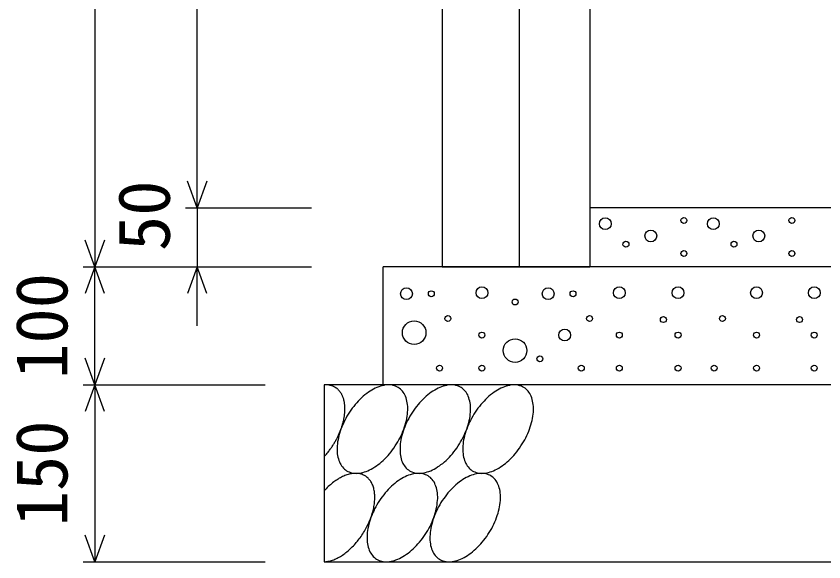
# Model space of a CAD drawing. Units: millimetres, scale not verified. Extents: x -16800 to 16800, y -5940 to 5940.
# Drawn here: x 3614 to 4298, y 2836 to 3298 of the extents above; entities that cross this region are included whole.
import ezdxf
from ezdxf.enums import TextEntityAlignment as Align

# ---------------------------------------------------------------- set-up
doc = ezdxf.new("R2010")
doc.units = ezdxf.units.MM
doc.header["$LTSCALE"] = 20
for name, color, linetype, lineweight in [('0-0_DIM', 7, 'Continuous', 25), ('0-2_HATCH', 6, 'Continuous', 25), ('0-5_OUTLINE', 3, 'Continuous', 25)]:
    doc.layers.add(name, color=color, linetype=linetype, lineweight=lineweight)
doc.styles.add('ＭＳ ゴシック', font='')
doc.styles.get('ＭＳ ゴシック').set_extended_font_data('MS Gothic')

msp = doc.modelspace()

# ---------------------------------------------------------------- linework, layer by layer
at = {"layer": '0-0_DIM'}
for p, q in [((3680.8, 3760.65), (3680.8, 3085.65)), ((3767.46, 3135.65), (3767.46, 3635.65)), ((3757.46, 3135.65), (3864.13, 3135.65)), ((3767.46, 3135.65), (3767.46, 3085.65)), ((3670.8, 3085.65), (3864.13, 3085.65)), ((3680.8, 2985.65), (3680.8, 3085.65)), ((3767.46, 3035.65), (3767.46, 3085.65)), ((3670.8, 2985.65), (3825, 2985.65)), ((3680.8, 2985.65), (3680.8, 2835.65)), ((3670.8, 2835.65), (3825, 2835.65))]:
    msp.add_line(p, q, dxfattribs=at)
for points in [[(3775.67, 3158.2), (3767.46, 3135.65), (3759.26, 3158.2)], [(3689.01, 3108.2), (3680.8, 3085.65), (3672.59, 3108.2)], [(3689.01, 3063.1), (3680.8, 3085.65), (3672.59, 3063.1)], [(3775.67, 3063.1), (3767.46, 3085.65), (3759.26, 3063.1)], [(3689.01, 3008.2), (3680.8, 2985.65), (3672.59, 3008.2)], [(3689.01, 2963.1), (3680.8, 2985.65), (3672.59, 2963.1)], [(3689.01, 2858.2), (3680.8, 2835.65), (3672.59, 2858.2)]]:
    msp.add_lwpolyline(points, dxfattribs=at)
at = {"layer": '0-2_HATCH'}
for points in [[(3880.1, 2985.19), (3879.6, 2985.29), (3879.2, 2985.39), (3878.8, 2985.49), (3878.3, 2985.49), (3877.8, 2985.59), (3877.4, 2985.59), (3876.9, 2985.59), (3876.4, 2985.59), (3876, 2985.59), (3875.5, 2985.59), (3875, 2985.59)], [(3891.6, 2972.99), (3891.5, 2973.49), (3891.3, 2973.99), (3891.2, 2974.49), (3891, 2974.89), (3890.8, 2975.39), (3890.6, 2975.89), (3890.5, 2976.29), (3890.3, 2976.69), (3890, 2977.19), (3889.8, 2977.59), (3889.6, 2977.99), (3889.4, 2978.39), (3889.1, 2978.79), (3888.9, 2979.19), (3888.6, 2979.49), (3888.3, 2979.89), (3888.1, 2980.29), (3887.8, 2980.59), (3887.5, 2980.89), (3887.2, 2981.19), (3886.9, 2981.59), (3886.6, 2981.89), (3886.2, 2982.09), (3885.9, 2982.39), (3885.6, 2982.69), (3885.2, 2982.89), (3884.9, 2983.19), (3884.5, 2983.39), (3884.1, 2983.59), (3883.7, 2983.79), (3883.4, 2983.99), (3883, 2984.19), (3882.6, 2984.39), (3882.2, 2984.59), (3881.8, 2984.69), (3881.4, 2984.89), (3880.9, 2984.99), (3880.5, 2985.09), (3880.1, 2985.19)], [(3937.7, 2983.39), (3936.6, 2983.99), (3935.5, 2984.49), (3934.4, 2984.89), (3933.3, 2985.19), (3932, 2985.49), (3930.8, 2985.59), (3929.5, 2985.59), (3928.2, 2985.59), (3926.8, 2985.49), (3925.4, 2985.19), (3924, 2984.89), (3922.6, 2984.49), (3921.2, 2983.99), (3919.7, 2983.39), (3918.3, 2982.79), (3916.8, 2981.99), (3915.3, 2981.19), (3913.9, 2980.29), (3912.4, 2979.29), (3911, 2978.29), (3909.5, 2977.09), (3908.1, 2975.89), (3906.7, 2974.69), (3905.3, 2973.29), (3903.9, 2971.89), (3902.6, 2970.49), (3901.3, 2968.99), (3900, 2967.39), (3898.8, 2965.79), (3897.6, 2964.19), (3896.5, 2962.49), (3895.4, 2960.79), (3894.3, 2958.99), (3893.4, 2957.19), (3892.4, 2955.49), (3891.5, 2953.59), (3890.7, 2951.79), (3889.9, 2949.99), (3889.2, 2948.09)], [(3945.1, 2971.89), (3944.7, 2973.29), (3944.3, 2974.69), (3943.8, 2975.89), (3943.3, 2977.09), (3942.7, 2978.29), (3942, 2979.29), (3941.2, 2980.29), (3940.4, 2981.19), (3939.6, 2981.99), (3938.6, 2982.79), (3937.7, 2983.39)], [(3990.9, 2983.39), (3989.8, 2983.99), (3988.8, 2984.49), (3987.6, 2984.89), (3986.5, 2985.19), (3985.2, 2985.49), (3984, 2985.59), (3982.7, 2985.59), (3981.4, 2985.59), (3980, 2985.49), (3978.7, 2985.19), (3977.3, 2984.89), (3975.8, 2984.49), (3974.4, 2983.99), (3972.9, 2983.39), (3971.5, 2982.79), (3970, 2981.99), (3968.6, 2981.19), (3967.1, 2980.29), (3965.6, 2979.29), (3964.2, 2978.29), (3962.7, 2977.09), (3961.3, 2975.89), (3959.9, 2974.69), (3958.5, 2973.29), (3957.1, 2971.89), (3955.8, 2970.49), (3954.5, 2968.99), (3953.3, 2967.39), (3952, 2965.79), (3950.8, 2964.19), (3949.7, 2962.49), (3948.6, 2960.79), (3947.6, 2958.99), (3946.6, 2957.19), (3945.6, 2955.49), (3944.7, 2953.59), (3943.9, 2951.79), (3943.2, 2949.99), (3942.4, 2948.09)], [(3998.3, 2971.89), (3997.9, 2973.29), (3997.5, 2974.69), (3997, 2975.89), (3996.5, 2977.09), (3995.9, 2978.29), (3995.2, 2979.29), (3994.4, 2980.29), (3993.6, 2981.19), (3992.8, 2981.99), (3991.8, 2982.79), (3990.9, 2983.39)], [(4044.1, 2983.39), (4043, 2983.99), (4042, 2984.49), (4040.8, 2984.89), (4039.7, 2985.19), (4038.5, 2985.49), (4037.2, 2985.59), (4035.9, 2985.59), (4034.6, 2985.59), (4033.2, 2985.49), (4031.9, 2985.19), (4030.5, 2984.89), (4029, 2984.49), (4027.6, 2983.99), (4026.2, 2983.39), (4024.7, 2982.79), (4023.2, 2981.99), (4021.8, 2981.19), (4020.3, 2980.29), (4018.8, 2979.29), (4017.4, 2978.29), (4015.9, 2977.09), (4014.5, 2975.89), (4013.1, 2974.69), (4011.7, 2973.29), (4010.4, 2971.89), (4009, 2970.49), (4007.7, 2968.99), (4006.5, 2967.39), (4005.2, 2965.79), (4004, 2964.19), (4002.9, 2962.49), (4001.8, 2960.79), (4000.8, 2958.99), (3999.8, 2957.19), (3998.8, 2955.49), (3997.9, 2953.59), (3997.1, 2951.79), (3996.4, 2949.99), (3995.7, 2948.09)], [(4051.5, 2971.89), (4051.1, 2973.29), (4050.7, 2974.69), (4050.2, 2975.89), (4049.7, 2977.09), (4049.1, 2978.29), (4048.4, 2979.29), (4047.6, 2980.29), (4046.8, 2981.19), (4046, 2981.99), (4045.1, 2982.79), (4044.1, 2983.39)], [(3889.6, 2949.09), (3889.8, 2949.79), (3890, 2950.49), (3890.3, 2951.19), (3890.5, 2951.79), (3890.6, 2952.49), (3890.8, 2953.19), (3891, 2953.79), (3891.2, 2954.49), (3891.3, 2955.09), (3891.5, 2955.79), (3891.6, 2956.49), (3891.7, 2957.09), (3891.9, 2957.79), (3892, 2958.39), (3892.1, 2958.99), (3892.1, 2959.69), (3892.2, 2960.29), (3892.3, 2960.99), (3892.4, 2961.59), (3892.4, 2962.19), (3892.5, 2962.79), (3892.5, 2963.39), (3892.5, 2963.99), (3892.5, 2964.69), (3892.5, 2965.29), (3892.5, 2965.79), (3892.5, 2966.39), (3892.5, 2966.99), (3892.5, 2967.59), (3892.4, 2968.19), (3892.4, 2968.69), (3892.3, 2969.29), (3892.2, 2969.79), (3892.1, 2970.39), (3892.1, 2970.89), (3892, 2971.39), (3891.9, 2971.99), (3891.7, 2972.49), (3891.6, 2972.99)], [(3912, 2912.79), (3913.4, 2913.49), (3914.9, 2914.19), (3916.3, 2915.09), (3917.8, 2915.99), (3919.3, 2916.99), (3920.7, 2917.99), (3922.2, 2919.09), (3923.6, 2920.29), (3925, 2921.59), (3926.4, 2922.99), (3927.7, 2924.29), (3929.1, 2925.79), (3930.4, 2927.29), (3931.6, 2928.89), (3932.9, 2930.49), (3934.1, 2932.09), (3935.2, 2933.79), (3936.3, 2935.49), (3937.3, 2937.19), (3938.3, 2938.99), (3939.3, 2940.79), (3940.2, 2942.59), (3941, 2944.49), (3941.7, 2946.29), (3942.4, 2948.09), (3943.1, 2949.99), (3943.7, 2951.79), (3944.2, 2953.59), (3944.6, 2955.39), (3945, 2957.19), (3945.3, 2958.99), (3945.5, 2960.79), (3945.6, 2962.49), (3945.7, 2964.19), (3945.7, 2965.79), (3945.7, 2967.39), (3945.5, 2968.99), (3945.3, 2970.49), (3945.1, 2971.89)], [(3965.2, 2912.79), (3966.6, 2913.49), (3968.1, 2914.19), (3969.6, 2915.09), (3971, 2915.99), (3972.5, 2916.99), (3973.9, 2917.99), (3975.4, 2919.09), (3976.8, 2920.29), (3978.2, 2921.59), (3979.6, 2922.99), (3981, 2924.29), (3982.3, 2925.79), (3983.6, 2927.29), (3984.9, 2928.89), (3986.1, 2930.49), (3987.3, 2932.09), (3988.4, 2933.79), (3989.5, 2935.49), (3990.5, 2937.19), (3991.5, 2938.99), (3992.5, 2940.79), (3993.4, 2942.59), (3994.2, 2944.49), (3995, 2946.29), (3995.7, 2948.09), (3996.3, 2949.99), (3996.9, 2951.79), (3997.4, 2953.59), (3997.8, 2955.39), (3998.2, 2957.19), (3998.5, 2958.99), (3998.7, 2960.79), (3998.9, 2962.49), (3998.9, 2964.19), (3998.9, 2965.79), (3998.9, 2967.39), (3998.8, 2968.99), (3998.6, 2970.49), (3998.3, 2971.89)], [(4018.4, 2912.79), (4019.8, 2913.49), (4021.3, 2914.19), (4022.8, 2915.09), (4024.2, 2915.99), (4025.7, 2916.99), (4027.1, 2917.99), (4028.6, 2919.09), (4030, 2920.29), (4031.4, 2921.59), (4032.8, 2922.99), (4034.2, 2924.29), (4035.5, 2925.79), (4036.8, 2927.29), (4038.1, 2928.89), (4039.3, 2930.49), (4040.5, 2932.09), (4041.6, 2933.79), (4042.7, 2935.49), (4043.8, 2937.19), (4044.8, 2938.99), (4045.7, 2940.79), (4046.6, 2942.59), (4047.4, 2944.49), (4048.2, 2946.29), (4048.9, 2948.09), (4049.5, 2949.99), (4050.1, 2951.79), (4050.6, 2953.59), (4051, 2955.39), (4051.4, 2957.19), (4051.7, 2958.99), (4051.9, 2960.79), (4052.1, 2962.49), (4052.1, 2964.19), (4052.2, 2965.79), (4052.1, 2967.39), (4052, 2968.99), (4051.8, 2970.49), (4051.5, 2971.89)], [(3875, 2924.79), (3875.5, 2925.39), (3876, 2925.89), (3876.4, 2926.39), (3876.9, 2926.99), (3877.4, 2927.59), (3877.8, 2928.09), (3878.3, 2928.69), (3878.8, 2929.29), (3879.2, 2929.79), (3879.6, 2930.39), (3880.1, 2930.99), (3880.5, 2931.59), (3880.9, 2932.19), (3881.4, 2932.79), (3881.8, 2933.49), (3882.2, 2934.09), (3882.6, 2934.69), (3883, 2935.29), (3883.4, 2935.99), (3883.7, 2936.59), (3884.1, 2937.19), (3884.5, 2937.89), (3884.9, 2938.49), (3885.2, 2939.19), (3885.6, 2939.79), (3885.9, 2940.49), (3886.2, 2941.09), (3886.6, 2941.79), (3886.9, 2942.49), (3887.2, 2943.09), (3887.5, 2943.79), (3887.8, 2944.49), (3888.1, 2945.09), (3888.3, 2945.79), (3888.6, 2946.49), (3888.9, 2947.09), (3889.1, 2947.79), (3889.4, 2948.49), (3889.6, 2949.09)], [(3889.2, 2948.09), (3888.6, 2946.29), (3888, 2944.49), (3887.5, 2942.59), (3887.1, 2940.79), (3886.7, 2938.99), (3886.4, 2937.29), (3886.2, 2935.49), (3886, 2933.79), (3886, 2932.09), (3885.9, 2930.49), (3886, 2928.89), (3886.1, 2927.29), (3886.3, 2925.79), (3886.6, 2924.29), (3887, 2922.99), (3887.4, 2921.59), (3887.9, 2920.39), (3888.4, 2919.09), (3889, 2917.99), (3889.7, 2916.99), (3890.5, 2915.99), (3891.3, 2915.09), (3892.1, 2914.19), (3893.1, 2913.49), (3894, 2912.79), (3895.1, 2912.29), (3896.1, 2911.79), (3897.3, 2911.39), (3898.4, 2910.99), (3899.7, 2910.79), (3900.9, 2910.69), (3902.2, 2910.59), (3903.5, 2910.69), (3904.9, 2910.79), (3906.2, 2910.99), (3907.6, 2911.39), (3909.1, 2911.79), (3910.5, 2912.29), (3912, 2912.79)], [(3942.4, 2948.09), (3941.8, 2946.29), (3941.2, 2944.49), (3940.7, 2942.59), (3940.3, 2940.79), (3939.9, 2938.99), (3939.6, 2937.29), (3939.4, 2935.49), (3939.3, 2933.79), (3939.2, 2932.09), (3939.2, 2930.49), (3939.2, 2928.89), (3939.3, 2927.29), (3939.6, 2925.79), (3939.8, 2924.29), (3940.2, 2922.99), (3940.6, 2921.59), (3941.1, 2920.39), (3941.6, 2919.09), (3942.2, 2917.99), (3942.9, 2916.99), (3943.7, 2915.99), (3944.5, 2915.09), (3945.3, 2914.19), (3946.3, 2913.49), (3947.2, 2912.79), (3948.3, 2912.29), (3949.3, 2911.79), (3950.5, 2911.39), (3951.6, 2910.99), (3952.9, 2910.79), (3954.1, 2910.69), (3955.4, 2910.59), (3956.7, 2910.69), (3958.1, 2910.79), (3959.5, 2910.99), (3960.9, 2911.39), (3962.3, 2911.79), (3963.7, 2912.29), (3965.2, 2912.79)], [(3995.7, 2948.09), (3995, 2946.29), (3994.4, 2944.49), (3993.9, 2942.59), (3993.5, 2940.79), (3993.1, 2938.99), (3992.8, 2937.29), (3992.6, 2935.49), (3992.5, 2933.79), (3992.4, 2932.09), (3992.4, 2930.49), (3992.4, 2928.89), (3992.6, 2927.29), (3992.8, 2925.79), (3993, 2924.29), (3993.4, 2922.99), (3993.8, 2921.59), (3994.3, 2920.39), (3994.8, 2919.09), (3995.4, 2917.99), (3996.1, 2916.99), (3996.9, 2915.99), (3997.7, 2915.09), (3998.5, 2914.19), (3999.5, 2913.49), (4000.4, 2912.79), (4001.5, 2912.29), (4002.6, 2911.79), (4003.7, 2911.39), (4004.9, 2910.99), (4006.1, 2910.79), (4007.3, 2910.69), (4008.6, 2910.59), (4009.9, 2910.69), (4011.3, 2910.79), (4012.7, 2910.99), (4014.1, 2911.39), (4015.5, 2911.79), (4016.9, 2912.29), (4018.4, 2912.79)], [(3915, 2902.89), (3914.6, 2903.59), (3914.1, 2904.29), (3913.7, 2904.89), (3913.2, 2905.49), (3912.6, 2906.09), (3912.1, 2906.59), (3911.5, 2907.19), (3910.9, 2907.59), (3910.3, 2908.09), (3909.7, 2908.49), (3909, 2908.89), (3908.4, 2909.19), (3907.7, 2909.49), (3906.9, 2909.79), (3906.2, 2909.99), (3905.4, 2910.19), (3904.7, 2910.39), (3903.9, 2910.49), (3903.1, 2910.59), (3902.2, 2910.59), (3901.4, 2910.59), (3900.6, 2910.59), (3899.7, 2910.59), (3898.8, 2910.49), (3897.9, 2910.29), (3897, 2910.09), (3896.1, 2909.89), (3895.2, 2909.69), (3894.3, 2909.39), (3893.4, 2909.09), (3892.5, 2908.69), (3891.5, 2908.29), (3890.6, 2907.89), (3889.6, 2907.39), (3888.7, 2906.89), (3887.8, 2906.39), (3886.8, 2905.79), (3885.9, 2905.19), (3884.9, 2904.59)], [(3963, 2908.49), (3961.9, 2908.99), (3960.9, 2909.49), (3959.7, 2909.89), (3958.6, 2910.19), (3957.4, 2910.49), (3956.1, 2910.59), (3954.8, 2910.59), (3953.5, 2910.59), (3952.1, 2910.49), (3950.8, 2910.19), (3949.4, 2909.89), (3947.9, 2909.49), (3946.5, 2908.99), (3945.1, 2908.49), (3943.6, 2907.79), (3942.1, 2906.99), (3940.7, 2906.19), (3939.2, 2905.29), (3937.7, 2904.29), (3936.3, 2903.29), (3934.8, 2902.09), (3933.4, 2900.89), (3932, 2899.69), (3930.6, 2898.29), (3929.3, 2896.89), (3927.9, 2895.49), (3926.6, 2893.99), (3925.4, 2892.39), (3924.1, 2890.79), (3923, 2889.19), (3921.8, 2887.49), (3920.7, 2885.79), (3919.7, 2883.99), (3918.7, 2882.29), (3917.7, 2880.49), (3916.9, 2878.59), (3916, 2876.79), (3915.3, 2874.99), (3914.6, 2873.09)], [(3970.4, 2896.89), (3970, 2898.29), (3969.6, 2899.69), (3969.1, 2900.89), (3968.6, 2902.09), (3968, 2903.29), (3967.3, 2904.29), (3966.5, 2905.29), (3965.7, 2906.19), (3964.9, 2906.99), (3964, 2907.79), (3963, 2908.49)], [(4016.2, 2908.49), (4015.2, 2908.99), (4014.1, 2909.49), (4013, 2909.89), (4011.8, 2910.19), (4010.6, 2910.49), (4009.3, 2910.59), (4008, 2910.59), (4006.7, 2910.59), (4005.4, 2910.49), (4004, 2910.19), (4002.6, 2909.89), (4001.2, 2909.49), (3999.7, 2908.99), (3998.3, 2908.49), (3996.8, 2907.79), (3995.3, 2906.99), (3993.9, 2906.19), (3992.4, 2905.29), (3990.9, 2904.29), (3989.5, 2903.29), (3988, 2902.09), (3986.6, 2900.89), (3985.2, 2899.69), (3983.8, 2898.29), (3982.5, 2896.89), (3981.1, 2895.49), (3979.8, 2893.99), (3978.6, 2892.39), (3977.3, 2890.79), (3976.2, 2889.19), (3975, 2887.49), (3973.9, 2885.79), (3972.9, 2883.99), (3971.9, 2882.29), (3970.9, 2880.49), (3970.1, 2878.59), (3969.2, 2876.79), (3968.5, 2874.99), (3967.8, 2873.09)], [(4023.6, 2896.89), (4023.3, 2898.29), (4022.8, 2899.69), (4022.4, 2900.89), (4021.8, 2902.09), (4021.2, 2903.29), (4020.5, 2904.29), (4019.8, 2905.29), (4019, 2906.19), (4018.1, 2906.99), (4017.2, 2907.79), (4016.2, 2908.49)], [(3884.9, 2904.59), (3884, 2903.99), (3883.1, 2903.29), (3882.1, 2902.49), (3881.2, 2901.79), (3880.3, 2900.99), (3879.4, 2900.19), (3878.5, 2899.39), (3877.6, 2898.49), (3876.7, 2897.59), (3875.9, 2896.69), (3875, 2895.79)], [(3909, 2861.49), (3909.7, 2862.69), (3910.3, 2863.79), (3910.9, 2864.99), (3911.5, 2866.09), (3912.1, 2867.29), (3912.6, 2868.49), (3913.2, 2869.59), (3913.7, 2870.79), (3914.1, 2871.99), (3914.6, 2873.19), (3915, 2874.39), (3915.4, 2875.49), (3915.7, 2876.69), (3916.1, 2877.89), (3916.4, 2879.09), (3916.7, 2880.19), (3916.9, 2881.39), (3917.1, 2882.49), (3917.3, 2883.69), (3917.5, 2884.79), (3917.6, 2885.89), (3917.7, 2886.99), (3917.8, 2888.09), (3917.8, 2889.19), (3917.9, 2890.29), (3917.8, 2891.29), (3917.8, 2892.29), (3917.7, 2893.29), (3917.6, 2894.29), (3917.5, 2895.29), (3917.3, 2896.19), (3917.1, 2897.19), (3916.9, 2898.09), (3916.7, 2898.89), (3916.4, 2899.79), (3916.1, 2900.59), (3915.7, 2901.39), (3915.4, 2902.09), (3915, 2902.89)], [(3937.3, 2837.79), (3938.7, 2838.49), (3940.2, 2839.19), (3941.7, 2840.09), (3943.1, 2840.99), (3944.6, 2841.99), (3946, 2842.99), (3947.5, 2844.19), (3948.9, 2845.39), (3950.3, 2846.59), (3951.7, 2847.99), (3953.1, 2849.39), (3954.4, 2850.79), (3955.7, 2852.29), (3957, 2853.89), (3958.2, 2855.49), (3959.4, 2857.09), (3960.5, 2858.79), (3961.6, 2860.49), (3962.7, 2862.29), (3963.7, 2863.99), (3964.6, 2865.79), (3965.5, 2867.59), (3966.3, 2869.49), (3967.1, 2871.29), (3967.8, 2873.09), (3968.4, 2874.99), (3969, 2876.79), (3969.5, 2878.59), (3969.9, 2880.49), (3970.3, 2882.29), (3970.6, 2883.99), (3970.8, 2885.79), (3971, 2887.49), (3971.1, 2889.19), (3971.1, 2890.79), (3971, 2892.39), (3970.9, 2893.99), (3970.7, 2895.49), (3970.4, 2896.89)], [(3990.5, 2837.79), (3991.9, 2838.49), (3993.4, 2839.19), (3994.9, 2840.09), (3996.3, 2840.99), (3997.8, 2841.99), (3999.3, 2842.99), (4000.7, 2844.19), (4002.1, 2845.39), (4003.5, 2846.59), (4004.9, 2847.99), (4006.3, 2849.39), (4007.6, 2850.79), (4008.9, 2852.29), (4010.2, 2853.89), (4011.4, 2855.49), (4012.6, 2857.09), (4013.7, 2858.79), (4014.8, 2860.49), (4015.9, 2862.29), (4016.9, 2863.99), (4017.8, 2865.79), (4018.7, 2867.59), (4019.5, 2869.49), (4020.3, 2871.29), (4021, 2873.09), (4021.6, 2874.99), (4022.2, 2876.79), (4022.7, 2878.59), (4023.1, 2880.49), (4023.5, 2882.29), (4023.8, 2883.99), (4024, 2885.79), (4024.2, 2887.49), (4024.3, 2889.19), (4024.3, 2890.79), (4024.2, 2892.39), (4024.1, 2893.99), (4023.9, 2895.49), (4023.6, 2896.89)], [(3914.6, 2873.09), (3913.9, 2871.29), (3913.4, 2869.49), (3912.8, 2867.59), (3912.4, 2865.79), (3912, 2863.99), (3911.7, 2862.29), (3911.5, 2860.49), (3911.4, 2858.79), (3911.3, 2857.09), (3911.3, 2855.49), (3911.3, 2853.89), (3911.5, 2852.29), (3911.7, 2850.79), (3911.9, 2849.39), (3912.3, 2847.99), (3912.7, 2846.59), (3913.2, 2845.39), (3913.7, 2844.19), (3914.4, 2842.99), (3915, 2841.99), (3915.8, 2840.99), (3916.6, 2840.09), (3917.5, 2839.19), (3918.4, 2838.49), (3919.3, 2837.79), (3920.4, 2837.29), (3921.5, 2836.79), (3922.6, 2836.39), (3923.8, 2836.09), (3925, 2835.79), (3926.2, 2835.69), (3927.5, 2835.59), (3928.8, 2835.69), (3930.2, 2835.79), (3931.6, 2836.09), (3933, 2836.39), (3934.4, 2836.79), (3935.8, 2837.29), (3937.3, 2837.79)], [(3967.8, 2873.09), (3967.1, 2871.29), (3966.6, 2869.49), (3966.1, 2867.59), (3965.6, 2865.79), (3965.3, 2863.99), (3965, 2862.29), (3964.7, 2860.49), (3964.6, 2858.79), (3964.5, 2857.09), (3964.5, 2855.49), (3964.5, 2853.89), (3964.7, 2852.29), (3964.9, 2850.79), (3965.1, 2849.39), (3965.5, 2847.99), (3965.9, 2846.59), (3966.4, 2845.39), (3966.9, 2844.19), (3967.6, 2842.99), (3968.2, 2841.99), (3969, 2840.99), (3969.8, 2840.09), (3970.7, 2839.19), (3971.6, 2838.49), (3972.6, 2837.79), (3973.6, 2837.29), (3974.7, 2836.79), (3975.8, 2836.39), (3977, 2836.09), (3978.2, 2835.79), (3979.4, 2835.69), (3980.7, 2835.59), (3982, 2835.69), (3983.4, 2835.79), (3984.8, 2836.09), (3986.2, 2836.39), (3987.6, 2836.79), (3989, 2837.29), (3990.5, 2837.79)], [(3875, 2835.69), (3875.9, 2835.69), (3876.7, 2835.79), (3877.6, 2835.89), (3878.5, 2836.09), (3879.4, 2836.29), (3880.3, 2836.49), (3881.2, 2836.79), (3882.1, 2837.09), (3883.1, 2837.39), (3884, 2837.79), (3884.9, 2838.19), (3885.9, 2838.69), (3886.8, 2839.19), (3887.8, 2839.69), (3888.7, 2840.19), (3889.6, 2840.79), (3890.6, 2841.39), (3891.5, 2842.09), (3892.5, 2842.69), (3893.4, 2843.39), (3894.3, 2844.19), (3895.2, 2844.99), (3896.1, 2845.69), (3897, 2846.59), (3897.9, 2847.39), (3898.8, 2848.29), (3899.7, 2849.19), (3900.6, 2850.09), (3901.4, 2851.09), (3902.2, 2851.99), (3903.1, 2852.99), (3903.9, 2853.99), (3904.7, 2854.99), (3905.4, 2856.09), (3906.2, 2857.09), (3906.9, 2858.19), (3907.7, 2859.29), (3908.4, 2860.39), (3909, 2861.49)]]:
    msp.add_lwpolyline(points, dxfattribs=at)
for centre, radius in [((4113.03, 3122.15), 5), ((4179.59, 3124.96), 2.5), ((4204.51, 3122.15), 5), ((4271.07, 3124.96), 2.5), ((4151.55, 3111.83), 5), ((4243.03, 3111.83), 5), ((4130.52, 3104.83), 2.5), ((4222, 3104.83), 2.5), ((4179.59, 3096.95), 2.5), ((4271.07, 3096.95), 2.5), ((3944.66, 3062.83), 5), ((3965.69, 3062.83), 2.5), ((4008.58, 3063.7), 5), ((4064.66, 3062.83), 5), ((4085.69, 3062.83), 2.5), ((4124.94, 3063.7), 5), ((4174.64, 3063.7), 5), ((4241.11, 3063.7), 5), ((4289.97, 3063.7), 5), ((4036.62, 3055.82), 2.5), ((3979.71, 3041.82), 2.5), ((4099.71, 3041.82), 2.5), ((4212.23, 3041.82), 2.5), ((3951.2, 3029.81), 10), ((4162.22, 3040.91), 2.5), ((4277.55, 3040.91), 2.5), ((4008.58, 3027.81), 2.5), ((4078.68, 3027.81), 5), ((4124.94, 3027.81), 2.5), ((4174.64, 3027.81), 2.5), ((4241.11, 3027.81), 2.5), ((4289.97, 3027.81), 2.5), ((4036.62, 3014.68), 10), ((4057.65, 3007.67), 2.5), ((3972.7, 2999.8), 2.5), ((4008.58, 2999.8), 2.5), ((4092.7, 2999.8), 2.5), ((4124.94, 2999.8), 2.5), ((4174.64, 2999.8), 2.5), ((4205.22, 2999.8), 2.5), ((4241.11, 2999.8), 2.5), ((4289.97, 2999.8), 2.5)]:
    msp.add_circle(centre, radius, dxfattribs=at)
at = {"layer": '0-5_OUTLINE'}
for p, q in [((3975, 3760.65), (3975, 3085.65)), ((4100, 3535.65), (4100, 3085.65)), ((4040, 3485.65), (4040, 3085.65)), ((4600, 3135.65), (4100, 3135.65)), ((5075, 3085.65), (3925, 3085.65)), ((3925, 2985.65), (3925, 3085.65)), ((3975, 3085.65), (4100, 3085.65)), ((5125, 2985.65), (3875, 2985.65)), ((3875, 2985.65), (3875, 2835.65))]:
    msp.add_line(p, q, dxfattribs=at)
msp.add_lwpolyline([(3875, 2835.65), (5125, 2835.65), (5125, 2985.65)], dxfattribs=at)

# ---------------------------------------------------------------- texts
at = {"layer": '0-0_DIM', "style": 'ＭＳ ゴシック'}
for s, p in [('50', (3757.46, 3098.98)), ('100', (3670.8, 2990.65)), ('150', (3670.8, 2865.65))]:
    msp.add_text(s, height=43.99, rotation=90, dxfattribs=at).set_placement(p, align=Align.BOTTOM_LEFT)

doc.saveas('drawing.dxf')
